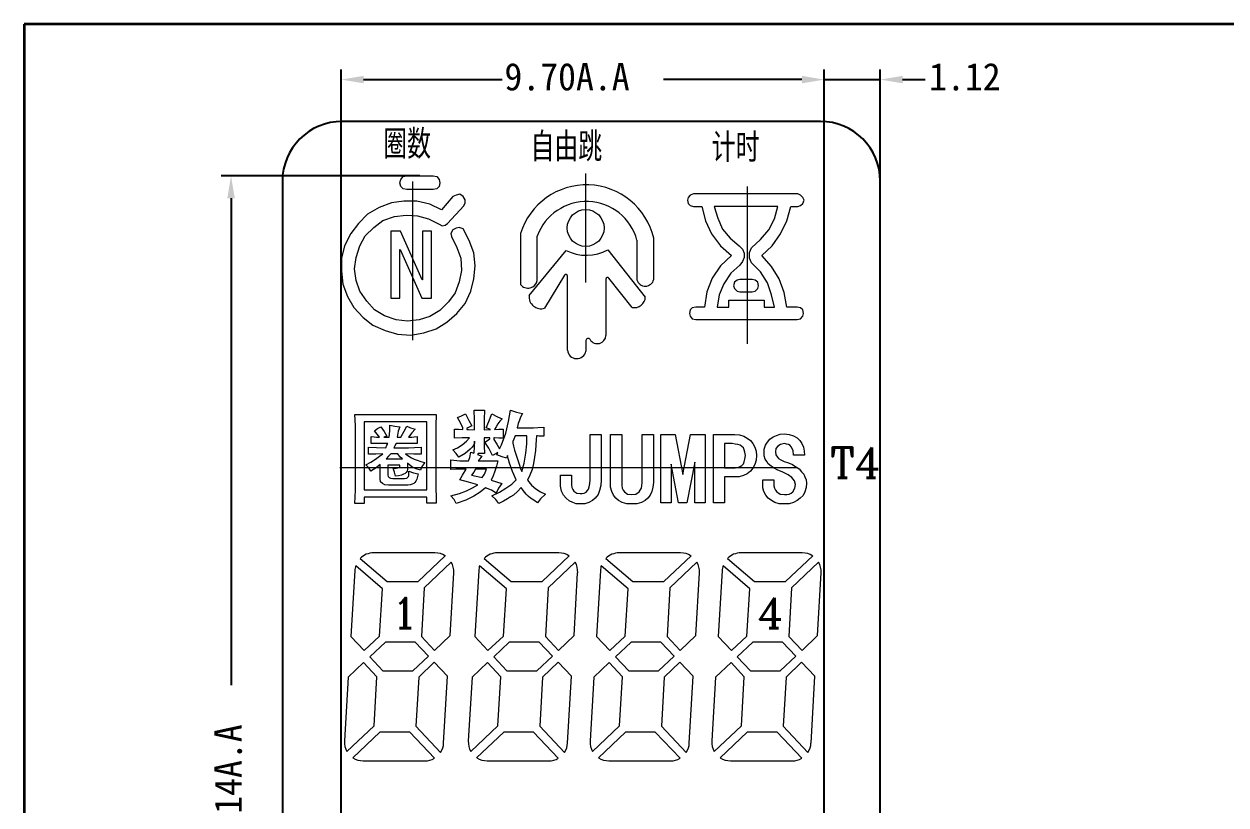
# Paper-space layout 'SW_Model_1' of a CAD drawing. Header units: millimetres. Extents: x 625 to 800, y 257 to 308.
# Drawn here: x 705.53 to 729.66, y 292.58 to 308.25 of the extents above; entities that cross this region are included whole.
import ezdxf

# ---------------------------------------------------------------- set-up
doc = ezdxf.new("R2010")
doc.units = ezdxf.units.MM
doc.layers.add('尺寸线层', color=3, linetype='Continuous')
doc.layers.add('粗实线层', color=7, linetype='Continuous', lineweight=25)
doc.styles.add('SLDTEXTSTYLE27', font='TXT', dxfattribs={"width": 0.75, "bigfont": 'bigfont'})
doc.styles.add('SLDTEXTSTYLE28', font='ROMANC')
doc.styles.add('SLDTEXTSTYLE6', font='TXT')
doc.styles.add('SLDTEXTSTYLE7', font='TXT', dxfattribs={"width": 0.96})
doc.dimstyles.new('SLDDIMSTYLE2', dxfattribs={"dimtxt": 0.55, "dimasz": 4.08, "dimexe": 0, "dimexo": 0.0625, "dimgap": 0.1375, "dimtad": 2, "dimrnd": 1e-09, "dimzin": 4, "dimdsep": 46, "dimtxsty": 'SLDTEXTSTYLE6', "dimblk1": 'NONE', "dimblk2": 'NONE', "dimsah": 1, "dimcen": 0.09, "dimadec": 0, "dimazin": 1, "dimtfac": 1, "dimtofl": 0, "dimtmove": 0, "dimatfit": 3, "dimldrblk": 'NONE', "dimfxl": 0, "dimfrac": 2, "dimtolj": 1, "dimtzin": 12, "dimarcsym": 0})
doc.dimstyles.new('SLDDIMSTYLE5', dxfattribs={"dimtxt": 0.55, "dimasz": 4.08, "dimexe": 0, "dimexo": 0.0625, "dimgap": 0.1375, "dimtad": 2, "dimrnd": 1e-09, "dimzin": 12, "dimdsep": 46, "dimtxsty": 'SLDTEXTSTYLE6', "dimblk1": 'NONE', "dimblk2": 'NONE', "dimsah": 1, "dimcen": 0.09, "dimadec": 0, "dimazin": 3, "dimtfac": 1, "dimtofl": 0, "dimtmove": 0, "dimatfit": 3, "dimldrblk": 'NONE', "dimfxl": 0, "dimfrac": 2, "dimtolj": 1, "dimtzin": 12, "dimarcsym": 0})

# ---------------------------------------------------------------- blocks, each defined once
blk = doc.blocks.new('_D_20')
at = {"layer": '尺寸线层'}
for p, q in [((713.479, 305.202), (709.488, 305.202)), ((709.688, 304.752), (709.688, 294.982)), ((709.688, 281.512), (709.688, 291.282)), ((719.108, 281.062), (709.488, 281.062))]:
    blk.add_line(p, q, dxfattribs=at)
for points in [[(709.613, 304.752), (709.763, 304.752), (709.688, 305.202)], [(709.613, 281.512), (709.763, 281.512), (709.688, 281.062)]]:
    blk.add_solid(points, dxfattribs=at)
at = {"layer": '尺寸线层', "insert": (709.354, 291.32), "char_height": 0.55, "attachment_point": 1, "rotation": 90, "style": 'SLDTEXTSTYLE7'}
blk.add_mtext('24.14A.A', dxfattribs=at)
blk = doc.blocks.new('_None')
blk = doc.blocks.new('_D_22')
at = {"layer": '尺寸线层'}
for p, q in [((711.9, 285.412), (711.9, 307.333)), ((712.35, 307.133), (715.127, 307.133)), ((721.146, 307.133), (718.369, 307.133)), ((721.596, 288.505), (721.596, 307.333))]:
    blk.add_line(p, q, dxfattribs=at)
for points in [[(712.35, 307.208), (712.35, 307.058), (711.9, 307.133)], [(721.146, 307.208), (721.146, 307.058), (721.596, 307.133)]]:
    blk.add_solid(points, dxfattribs=at)
at = {"layer": '尺寸线层', "insert": (715.175, 307.467), "char_height": 0.55, "attachment_point": 1, "style": 'SLDTEXTSTYLE7'}
blk.add_mtext('9.70A.A', dxfattribs=at)
blk = doc.blocks.new('_D_23')
at = {"layer": '尺寸线层'}
for p, q in [((721.146, 307.133), (720.696, 307.133)), ((721.596, 288.486), (721.596, 307.333)), ((721.596, 307.133), (722.718, 307.133)), ((722.718, 288.486), (722.718, 307.333)), ((723.168, 307.133), (723.618, 307.133))]:
    blk.add_line(p, q, dxfattribs=at)
for points in [[(721.146, 307.208), (721.146, 307.058), (721.596, 307.133)], [(723.168, 307.208), (723.168, 307.058), (722.718, 307.133)]]:
    blk.add_solid(points, dxfattribs=at)
at = {"layer": '尺寸线层', "insert": (723.698, 307.467), "char_height": 0.55, "attachment_point": 1, "style": 'SLDTEXTSTYLE7'}
blk.add_mtext('1.12', dxfattribs=at)

psp = doc.layouts.new('SW_Model_1')

# ---------------------------------------------------------------- linework, layer by layer
at = {"lineweight": 35}
for p, q in [((775.132, 308.248), (705.533, 308.248)), ((705.533, 308.248), (705.533, 259.694))]:
    psp.add_line(p, q, dxfattribs=at)
at = {"color": 7, "linetype": 'Continuous', "lineweight": 25}
for p, q in [((721.518, 306.293), (711.918, 306.293)), ((710.718, 305.093), (710.718, 281.093)), ((722.718, 281.093), (722.718, 305.093))]:
    psp.add_line(p, q, dxfattribs=at)
at = {"color": 7, "linetype": 'Continuous', "lineweight": 18}
for p, q in [((713.093, 305.125), (713.14, 305.186)), ((713.14, 305.186), (713.217, 305.202)), ((713.217, 305.202), (713.742, 305.202)), ((713.742, 305.202), (713.819, 305.186)), ((713.819, 305.186), (713.865, 305.125)), ((713.078, 305.063), (713.093, 305.125)), ((713.093, 304.986), (713.078, 305.063)), ((713.14, 304.939), (713.093, 304.986)), ((713.217, 304.924), (713.14, 304.939)), ((713.819, 304.939), (713.742, 304.924)), ((713.865, 304.986), (713.819, 304.939)), ((713.865, 305.125), (713.881, 305.063)), ((713.881, 305.063), (713.865, 304.986)), ((713.155, 304.692), (712.908, 304.661)), ((713.417, 304.692), (713.155, 304.692)), ((713.742, 304.924), (713.217, 304.924)), ((713.68, 304.63), (713.417, 304.692)), ((714.143, 304.785), (713.912, 304.522)), ((714.205, 304.816), (714.143, 304.785)), ((714.282, 304.831), (714.205, 304.816)), ((714.344, 304.785), (714.282, 304.831)), ((714.39, 304.723), (714.344, 304.785)), ((714.39, 304.661), (714.39, 304.723)), ((718.862, 304.769), (718.848, 304.714)), ((718.848, 304.714), (718.862, 304.645)), ((718.903, 304.811), (718.862, 304.769)), ((718.973, 304.839), (718.903, 304.811)), ((721.065, 304.839), (718.973, 304.839)), ((721.12, 304.811), (721.065, 304.839)), ((721.162, 304.769), (721.12, 304.811)), ((721.19, 304.714), (721.162, 304.769)), ((721.162, 304.645), (721.19, 304.714)), ((712.661, 304.569), (712.429, 304.43)), ((712.908, 304.661), (712.661, 304.569)), ((713.912, 304.522), (713.68, 304.63)), ((714.035, 304.244), (714.359, 304.6)), ((714.359, 304.6), (714.39, 304.661)), ((718.862, 304.645), (718.903, 304.603)), ((718.903, 304.603), (718.973, 304.589)), ((718.973, 304.589), (719.139, 304.589)), ((719.139, 304.589), (719.208, 304.298)), ((720.663, 304.589), (719.388, 304.589)), ((719.388, 304.589), (719.458, 304.354)), ((720.594, 304.34), (720.663, 304.589)), ((720.843, 304.298), (720.926, 304.589)), ((720.926, 304.589), (721.065, 304.589)), ((721.065, 304.589), (721.12, 304.603)), ((721.12, 304.603), (721.162, 304.645)), ((712.244, 304.244), (712.09, 304.044)), ((712.429, 304.43), (712.244, 304.244)), ((712.553, 304.167), (712.738, 304.306)), ((712.738, 304.306), (712.97, 304.383)), ((712.97, 304.383), (713.201, 304.414)), ((713.201, 304.414), (713.433, 304.399)), ((713.433, 304.399), (713.649, 304.337)), ((713.649, 304.337), (713.865, 304.229)), ((713.865, 304.229), (713.927, 304.198)), ((713.927, 304.198), (713.989, 304.214)), ((713.989, 304.214), (714.035, 304.244)), ((719.208, 304.298), (719.333, 304.035)), ((719.458, 304.354), (719.555, 304.132)), ((720.483, 304.118), (720.594, 304.34)), ((720.719, 304.035), (720.843, 304.298)), ((712.09, 304.044), (711.966, 303.797)), ((712.275, 303.797), (712.383, 303.997)), ((712.383, 303.997), (712.553, 304.167)), ((713.089, 304.09), (712.893, 304.09)), ((712.893, 304.09), (712.893, 302.743)), ((713.522, 303.113), (713.089, 304.09)), ((713.712, 304.09), (713.53, 304.09)), ((713.53, 304.09), (713.53, 303.113)), ((713.712, 302.743), (713.712, 304.09)), ((714.143, 304.121), (714.097, 304.044)), ((714.097, 304.044), (714.112, 303.982)), ((714.112, 303.982), (714.22, 303.766)), ((714.205, 304.152), (714.143, 304.121)), ((714.267, 304.167), (714.205, 304.152)), ((714.344, 304.136), (714.267, 304.167)), ((714.467, 303.905), (714.344, 304.136)), ((715.498, 304.043), (715.498, 303.02)), ((715.834, 303.103), (715.834, 303.989)), ((719.333, 304.035), (719.513, 303.799)), ((719.555, 304.132), (719.707, 303.952)), ((720.317, 303.924), (720.483, 304.118)), ((720.552, 303.799), (720.719, 304.035)), ((711.966, 303.797), (711.904, 303.55)), ((712.198, 303.565), (712.275, 303.797)), ((714.22, 303.766), (714.298, 303.55)), ((714.56, 303.658), (714.467, 303.905)), ((717.836, 303.909), (717.836, 303.117)), ((718.172, 303.125), (718.172, 303.95)), ((719.513, 303.799), (719.735, 303.605)), ((719.707, 303.952), (719.887, 303.799)), ((719.887, 303.799), (719.956, 303.73)), ((719.956, 303.73), (719.984, 303.647)), ((720.095, 303.661), (720.137, 303.758)), ((720.137, 303.758), (720.317, 303.924)), ((720.344, 303.605), (720.552, 303.799)), ((711.904, 303.55), (711.904, 303.287)), ((712.167, 303.334), (712.198, 303.565)), ((713.074, 303.72), (713.081, 303.72)), ((713.074, 302.743), (713.074, 303.72)), ((713.081, 303.72), (713.515, 302.743)), ((714.298, 303.55), (714.313, 303.303)), ((714.591, 303.395), (714.56, 303.658)), ((715.672, 302.798), (716.412, 303.704)), ((717.251, 303.718), (718.003, 302.769)), ((719.735, 303.605), (719.513, 303.397)), ((719.956, 303.481), (719.901, 303.411)), ((719.984, 303.564), (719.956, 303.481)), ((719.984, 303.647), (719.984, 303.564)), ((720.095, 303.55), (720.095, 303.661)), ((720.137, 303.453), (720.095, 303.55)), ((720.538, 303.383), (720.344, 303.605)), ((711.904, 303.287), (711.935, 303.025)), ((712.198, 303.102), (712.167, 303.334)), ((714.313, 303.303), (714.267, 303.071)), ((714.56, 303.133), (714.591, 303.395)), ((719.513, 303.397), (719.347, 303.148)), ((719.721, 303.245), (719.582, 303.037)), ((719.901, 303.411), (719.721, 303.245)), ((720.317, 303.273), (720.137, 303.453)), ((720.455, 303.051), (720.317, 303.273)), ((720.691, 303.134), (720.538, 303.383)), ((711.935, 303.025), (712.028, 302.778)), ((712.275, 302.886), (712.198, 303.102)), ((713.53, 303.113), (713.522, 303.113)), ((714.267, 303.071), (714.189, 302.855)), ((714.498, 302.886), (714.56, 303.133)), ((716.379, 303.207), (715.982, 302.548)), ((716.441, 301.702), (716.441, 303.19)), ((717.212, 303.129), (717.212, 301.998)), ((717.74, 302.561), (717.272, 303.15)), ((719.347, 303.148), (719.236, 302.871)), ((719.582, 303.037), (719.485, 302.815)), ((719.79, 303.065), (719.776, 302.995)), ((719.846, 303.106), (719.79, 303.065)), ((719.901, 303.12), (719.846, 303.106)), ((720.15, 303.12), (719.901, 303.12)), ((720.206, 303.106), (720.15, 303.12)), ((720.261, 303.065), (720.206, 303.106)), ((720.275, 302.995), (720.261, 303.065)), ((720.538, 302.815), (720.455, 303.051)), ((720.788, 302.857), (720.691, 303.134)), ((712.028, 302.778), (712.151, 302.562)), ((712.414, 302.685), (712.275, 302.886)), ((714.189, 302.855), (714.051, 302.67)), ((714.39, 302.639), (714.498, 302.886)), ((719.236, 302.871), (719.194, 302.566)), ((719.485, 302.815), (719.444, 302.566)), ((719.776, 302.995), (719.79, 302.94)), ((719.79, 302.94), (719.846, 302.885)), ((719.846, 302.885), (719.901, 302.871)), ((719.901, 302.871), (720.15, 302.871)), ((720.15, 302.871), (720.206, 302.885)), ((720.206, 302.885), (720.261, 302.94)), ((720.261, 302.94), (720.275, 302.995)), ((720.594, 302.566), (720.538, 302.815)), ((720.843, 302.566), (720.788, 302.857)), ((712.151, 302.562), (712.337, 302.361)), ((712.568, 302.515), (712.414, 302.685)), ((712.769, 302.392), (712.568, 302.515)), ((712.893, 302.743), (713.074, 302.743)), ((713.515, 302.743), (713.712, 302.743)), ((714.051, 302.67), (713.881, 302.5)), ((714.22, 302.438), (714.39, 302.639)), ((718.945, 302.552), (718.903, 302.51)), ((719.014, 302.566), (718.945, 302.552)), ((719.194, 302.566), (719.014, 302.566)), ((719.444, 302.566), (719.679, 302.566)), ((719.679, 302.566), (719.679, 302.704)), ((719.679, 302.704), (720.386, 302.704)), ((720.386, 302.704), (720.386, 302.566)), ((720.386, 302.566), (720.594, 302.566)), ((721.051, 302.566), (720.843, 302.566)), ((721.12, 302.552), (721.051, 302.566)), ((721.162, 302.51), (721.12, 302.552)), ((712.337, 302.361), (712.537, 302.206)), ((713.001, 302.314), (712.769, 302.392)), ((713.232, 302.284), (713.001, 302.314)), ((713.464, 302.314), (713.232, 302.284)), ((713.68, 302.376), (713.464, 302.314)), ((713.881, 302.5), (713.68, 302.376)), ((714.02, 302.268), (714.22, 302.438)), ((718.903, 302.51), (718.889, 302.441)), ((718.889, 302.441), (718.903, 302.386)), ((718.903, 302.386), (718.945, 302.33)), ((718.945, 302.33), (719.014, 302.316)), ((719.014, 302.316), (721.051, 302.316)), ((721.051, 302.316), (721.12, 302.33)), ((721.12, 302.33), (721.162, 302.386)), ((721.176, 302.441), (721.162, 302.51)), ((721.162, 302.386), (721.176, 302.441)), ((712.537, 302.206), (712.784, 302.098)), ((712.784, 302.098), (713.031, 302.021)), ((713.294, 302.006), (713.556, 302.052)), ((713.556, 302.052), (713.803, 302.129)), ((713.803, 302.129), (714.02, 302.268)), ((713.031, 302.021), (713.294, 302.006)), ((716.811, 301.896), (716.811, 301.685)), ((712.175, 300.409), (713.805, 300.409)), ((712.183, 300.184), (712.175, 300.409)), ((713.805, 300.409), (713.797, 300.192)), ((714.231, 300.35), (714.311, 300.382)), ((714.303, 300.229), (714.231, 300.35)), ((714.311, 300.382), (714.392, 300.422)), ((714.392, 300.422), (714.464, 300.294)), ((714.576, 300.312), (714.568, 300.497)), ((714.568, 300.497), (714.777, 300.497)), ((714.777, 300.497), (714.769, 300.312)), ((714.865, 300.269), (714.922, 300.422)), ((714.922, 300.422), (715.034, 300.366)), ((715.034, 300.366), (715.13, 300.326)), ((715.259, 300.272), (715.299, 300.497)), ((715.299, 300.497), (715.42, 300.457)), ((715.42, 300.457), (715.54, 300.433)), ((715.5, 300.36), (715.476, 300.296)), ((715.54, 300.433), (715.5, 300.36)), ((712.183, 299.967), (712.183, 300.184)), ((712.359, 300.264), (712.359, 298.899)), ((713.62, 300.264), (712.359, 300.264)), ((712.57, 300.084), (712.629, 300.128)), ((712.629, 300.128), (712.696, 300.165)), ((712.696, 300.165), (712.762, 300.069)), ((712.873, 300.084), (712.873, 300.195)), ((712.873, 300.195), (712.977, 300.18)), ((712.977, 300.18), (713.073, 300.165)), ((713.073, 300.165), (713.044, 300.077)), ((713.162, 300.077), (713.214, 300.18)), ((713.214, 300.18), (713.288, 300.143)), ((713.288, 300.143), (713.384, 300.114)), ((713.384, 300.114), (713.317, 300.047)), ((713.62, 298.899), (713.62, 300.264)), ((713.797, 300.192), (713.797, 299.967)), ((714.175, 299.935), (714.175, 300.12)), ((714.175, 300.12), (714.255, 300.12)), ((714.255, 300.12), (714.342, 300.111)), ((714.342, 300.141), (714.303, 300.229)), ((714.342, 300.111), (714.342, 300.141)), ((714.44, 300.141), (714.419, 300.131)), ((714.419, 300.131), (714.419, 300.111)), ((714.419, 300.111), (714.456, 300.111)), ((714.52, 300.181), (714.44, 300.141)), ((714.456, 300.111), (714.576, 300.103)), ((714.464, 300.294), (714.52, 300.181)), ((714.576, 300.103), (714.576, 300.312)), ((714.769, 300.312), (714.769, 300.103)), ((714.769, 300.103), (714.881, 300.111)), ((714.809, 300.141), (714.865, 300.269)), ((714.881, 300.117), (714.809, 300.141)), ((714.895, 300.111), (714.881, 300.117)), ((714.881, 300.111), (714.895, 300.111)), ((715.01, 300.165), (714.978, 300.111)), ((714.978, 300.111), (715.066, 300.12)), ((715.042, 300.221), (715.01, 300.165)), ((715.082, 300.277), (715.042, 300.221)), ((715.066, 300.12), (715.147, 300.12)), ((715.13, 300.326), (715.082, 300.277)), ((715.147, 300.12), (715.147, 299.935)), ((715.203, 300.039), (715.259, 300.272)), ((715.452, 300.232), (715.428, 300.144)), ((715.428, 300.144), (715.757, 300.144)), ((715.476, 300.296), (715.452, 300.232)), ((715.757, 300.144), (715.845, 300.152)), ((715.845, 300.152), (715.966, 300.16)), ((715.966, 300.16), (715.966, 299.975)), ((712.183, 299.148), (712.183, 299.967)), ((712.503, 299.832), (712.503, 299.973)), ((712.503, 299.973), (712.562, 299.966)), ((712.562, 299.966), (712.607, 299.958)), ((712.622, 300.017), (712.57, 300.084)), ((712.607, 299.958), (712.644, 299.958)), ((712.666, 299.958), (712.622, 300.017)), ((712.644, 299.958), (712.666, 299.958)), ((712.814, 299.98), (712.755, 299.958)), ((712.755, 299.958), (712.859, 299.958)), ((712.762, 300.069), (712.814, 299.98)), ((712.859, 299.958), (712.873, 300.084)), ((713.044, 300.077), (713.021, 299.958)), ((713.021, 299.958), (713.095, 299.958)), ((713.095, 299.958), (713.162, 300.077)), ((713.317, 300.047), (713.251, 299.958)), ((713.251, 299.958), (713.28, 299.958)), ((713.28, 299.958), (713.317, 299.958)), ((713.317, 299.958), (713.362, 299.966)), ((713.362, 299.966), (713.421, 299.973)), ((713.421, 299.973), (713.421, 299.832)), ((713.797, 299.967), (713.797, 299.14)), ((714.327, 299.943), (714.175, 299.935)), ((714.472, 299.943), (714.327, 299.943)), ((714.327, 299.806), (714.416, 299.879)), ((714.416, 299.879), (714.472, 299.943)), ((714.576, 299.758), (714.576, 299.879)), ((714.576, 299.879), (714.576, 299.838)), ((714.881, 299.943), (714.769, 299.943)), ((714.769, 299.943), (714.769, 299.782)), ((714.785, 299.854), (714.857, 299.903)), ((714.857, 299.903), (714.883, 299.923)), ((714.883, 299.943), (714.881, 299.943)), ((714.883, 299.923), (714.883, 299.943)), ((714.978, 299.943), (714.96, 299.943)), ((714.96, 299.943), (714.96, 299.913)), ((714.96, 299.913), (715.026, 299.814)), ((715.066, 299.935), (714.978, 299.943)), ((715.147, 299.935), (715.066, 299.935)), ((715.114, 299.806), (715.203, 300.039)), ((715.363, 299.919), (715.347, 299.871)), ((715.347, 299.871), (715.347, 299.838)), ((715.388, 299.983), (715.363, 299.919)), ((715.628, 299.983), (715.388, 299.983)), ((715.628, 299.822), (715.628, 299.983)), ((715.813, 299.903), (715.805, 299.806)), ((715.821, 299.983), (715.813, 299.903)), ((715.837, 299.983), (715.821, 299.983)), ((715.869, 299.975), (715.837, 299.983)), ((715.91, 299.975), (715.869, 299.975)), ((715.966, 299.975), (715.91, 299.975)), ((716.895, 299.098), (716.895, 300.009)), ((716.895, 300.009), (717.117, 300.009)), ((717.117, 300.009), (717.117, 299.098)), ((717.307, 299.05), (717.307, 300.009)), ((717.307, 300.009), (717.529, 300.009)), ((717.529, 300.009), (717.529, 299.042)), ((717.942, 299.042), (717.942, 300.009)), ((717.942, 300.009), (718.164, 300.009)), ((718.164, 300.009), (718.164, 299.05)), ((718.314, 298.638), (718.314, 300.009)), ((718.314, 300.009), (718.6, 300.009)), ((718.6, 300.009), (718.754, 299.207)), ((718.754, 299.207), (718.909, 300.009)), ((718.909, 300.009), (719.202, 300.009)), ((719.202, 300.009), (719.202, 298.638)), ((719.369, 298.638), (719.369, 300.009)), ((719.369, 300.009), (719.797, 300.009)), ((719.797, 300.009), (719.892, 300.001)), ((719.892, 300.001), (719.979, 299.978)), ((719.979, 299.978), (720.05, 299.938)), ((720.05, 299.938), (720.114, 299.89)), ((720.114, 299.89), (720.161, 299.827)), ((720.455, 299.859), (720.502, 299.914)), ((720.502, 299.914), (720.566, 299.962)), ((720.566, 299.962), (720.637, 299.993)), ((720.637, 299.993), (720.708, 300.017)), ((720.708, 300.017), (720.796, 300.025)), ((720.796, 300.025), (720.891, 300.009)), ((720.891, 300.009), (720.978, 299.986)), ((720.978, 299.986), (721.049, 299.946)), ((721.049, 299.946), (721.105, 299.89)), ((721.105, 299.89), (721.144, 299.827)), ((712.444, 299.618), (712.444, 299.758)), ((712.444, 299.758), (712.607, 299.751)), ((712.651, 299.832), (712.503, 299.832)), ((712.733, 299.625), (712.592, 299.618)), ((712.607, 299.751), (712.792, 299.744)), ((712.836, 299.832), (712.651, 299.832)), ((712.666, 299.573), (712.733, 299.625)), ((712.792, 299.744), (712.814, 299.795)), ((712.814, 299.795), (712.836, 299.832)), ((712.896, 299.625), (712.851, 299.573)), ((713.036, 299.625), (712.896, 299.625)), ((712.977, 299.781), (712.955, 299.744)), ((712.955, 299.744), (713.251, 299.744)), ((712.999, 299.832), (712.977, 299.781)), ((713.229, 299.832), (712.999, 299.832)), ((713.081, 299.558), (713.036, 299.625)), ((713.355, 299.618), (713.192, 299.625)), ((713.192, 299.625), (713.236, 299.588)), ((713.31, 299.832), (713.229, 299.832)), ((713.251, 299.744), (713.369, 299.751)), ((713.421, 299.832), (713.31, 299.832)), ((713.369, 299.751), (713.503, 299.758)), ((713.503, 299.758), (713.503, 299.618)), ((714.143, 299.702), (714.231, 299.742)), ((714.207, 299.63), (714.143, 299.702)), ((714.263, 299.557), (714.207, 299.63)), ((714.231, 299.742), (714.327, 299.806)), ((714.384, 299.63), (714.263, 299.557)), ((714.488, 299.718), (714.384, 299.63)), ((714.48, 299.549), (714.504, 299.654)), ((714.528, 299.758), (714.488, 299.718)), ((714.504, 299.654), (714.561, 299.633)), ((714.56, 299.806), (714.528, 299.758)), ((714.576, 299.838), (714.56, 299.806)), ((714.561, 299.633), (714.57, 299.651)), ((714.57, 299.651), (714.576, 299.758)), ((714.645, 299.63), (714.634, 299.607)), ((714.777, 299.63), (714.645, 299.63)), ((714.769, 299.782), (714.777, 299.63)), ((714.865, 299.734), (714.785, 299.854)), ((714.938, 299.589), (714.865, 299.734)), ((715.026, 299.638), (714.938, 299.589)), ((715.026, 299.814), (715.079, 299.725)), ((715.026, 299.605), (715.044, 299.647)), ((715.044, 299.647), (715.026, 299.638)), ((715.079, 299.725), (715.114, 299.806)), ((715.347, 299.838), (715.355, 299.774)), ((715.355, 299.774), (715.379, 299.694)), ((715.379, 299.694), (715.412, 299.597)), ((715.572, 299.437), (715.604, 299.638)), ((715.604, 299.638), (715.628, 299.822)), ((715.797, 299.686), (715.781, 299.557)), ((715.805, 299.806), (715.797, 299.686)), ((719.749, 299.827), (719.591, 299.827)), ((719.591, 299.827), (719.591, 299.343)), ((719.805, 299.819), (719.749, 299.827)), ((719.86, 299.811), (719.805, 299.819)), ((719.908, 299.795), (719.86, 299.811)), ((719.939, 299.771), (719.908, 299.795)), ((719.971, 299.74), (719.939, 299.771)), ((719.987, 299.7), (719.971, 299.74)), ((720.003, 299.653), (719.987, 299.7)), ((720.011, 299.589), (720.003, 299.653)), ((720.161, 299.827), (720.201, 299.756)), ((720.201, 299.756), (720.225, 299.676)), ((720.225, 299.676), (720.233, 299.589)), ((720.391, 299.716), (720.415, 299.795)), ((720.391, 299.637), (720.391, 299.716)), ((720.391, 299.581), (720.391, 299.637)), ((720.415, 299.795), (720.455, 299.859)), ((720.621, 299.732), (720.613, 299.661)), ((720.613, 299.661), (720.621, 299.605)), ((720.661, 299.779), (720.621, 299.732)), ((720.716, 299.811), (720.661, 299.779)), ((720.796, 299.827), (720.716, 299.811)), ((720.835, 299.819), (720.796, 299.827)), ((720.875, 299.811), (720.835, 299.819)), ((720.907, 299.787), (720.875, 299.811)), ((720.93, 299.764), (720.907, 299.787)), ((720.97, 299.692), (720.93, 299.764)), ((720.978, 299.597), (720.97, 299.692)), ((721.144, 299.827), (721.176, 299.756)), ((721.176, 299.756), (721.192, 299.676)), ((721.192, 299.676), (721.2, 299.597)), ((712.392, 299.403), (712.496, 299.455)), ((712.451, 299.344), (712.392, 299.403)), ((712.592, 299.618), (712.444, 299.618)), ((712.496, 299.455), (712.585, 299.514)), ((712.585, 299.514), (712.666, 299.573)), ((712.681, 299.41), (712.599, 299.344)), ((712.681, 299.122), (712.681, 299.41)), ((712.851, 299.573), (712.799, 299.521)), ((712.799, 299.521), (713.132, 299.521)), ((713.073, 299.396), (712.836, 299.396)), ((712.836, 299.396), (712.836, 299.196)), ((713.073, 299.366), (713.073, 299.396)), ((713.132, 299.521), (713.081, 299.558)), ((713.28, 299.388), (713.229, 299.433)), ((713.229, 299.433), (713.229, 299.359)), ((713.236, 299.588), (713.31, 299.544)), ((713.34, 299.351), (713.28, 299.388)), ((713.31, 299.544), (713.362, 299.514)), ((713.503, 299.618), (713.355, 299.618)), ((713.362, 299.514), (713.421, 299.492)), ((713.421, 299.492), (713.495, 299.47)), ((713.495, 299.47), (713.577, 299.447)), ((713.577, 299.447), (713.517, 299.366)), ((714.102, 299.308), (714.102, 299.501)), ((714.102, 299.501), (714.279, 299.485)), ((714.279, 299.485), (714.456, 299.485)), ((714.456, 299.485), (714.48, 299.549)), ((714.634, 299.607), (714.721, 299.573)), ((714.681, 299.525), (714.649, 299.485)), ((714.649, 299.485), (714.93, 299.485)), ((714.721, 299.573), (714.681, 299.525)), ((714.93, 299.485), (715.042, 299.485)), ((715.042, 299.485), (715.018, 299.373)), ((715.13, 299.565), (715.026, 299.605)), ((715.219, 299.533), (715.13, 299.565)), ((715.238, 299.592), (715.219, 299.533)), ((715.259, 299.509), (715.238, 299.592)), ((715.275, 299.437), (715.259, 299.509)), ((715.339, 299.268), (715.275, 299.437)), ((715.412, 299.597), (715.444, 299.493)), ((715.444, 299.493), (715.476, 299.397)), ((715.476, 299.397), (715.5, 299.324)), ((715.524, 299.268), (715.572, 299.437)), ((715.757, 299.429), (715.733, 299.308)), ((715.781, 299.557), (715.757, 299.429)), ((718.671, 298.638), (718.52, 299.417)), ((718.52, 299.417), (718.52, 298.638)), ((718.996, 299.458), (718.837, 298.638)), ((718.996, 298.638), (718.996, 299.458)), ((719.908, 299.367), (719.939, 299.391)), ((719.939, 299.391), (719.971, 299.423)), ((719.971, 299.423), (719.987, 299.462)), ((719.987, 299.462), (720.003, 299.518)), ((720.003, 299.518), (720.011, 299.589)), ((720.201, 299.407), (720.161, 299.335)), ((720.225, 299.494), (720.201, 299.407)), ((720.233, 299.589), (720.225, 299.494)), ((720.407, 299.518), (720.391, 299.581)), ((720.439, 299.47), (720.407, 299.518)), ((720.471, 299.423), (720.439, 299.47)), ((720.526, 299.375), (720.471, 299.423)), ((720.621, 299.605), (720.653, 299.557)), ((720.653, 299.557), (720.677, 299.526)), ((720.677, 299.526), (720.724, 299.502)), ((720.724, 299.502), (720.788, 299.47)), ((720.788, 299.47), (720.875, 299.439)), ((720.875, 299.439), (720.954, 299.407)), ((720.954, 299.407), (721.025, 299.359)), ((721.2, 299.597), (720.978, 299.597)), ((712.183, 298.891), (712.183, 299.148)), ((712.496, 299.277), (712.451, 299.344)), ((712.599, 299.344), (712.496, 299.277)), ((712.836, 299.196), (712.844, 299.166)), ((712.844, 299.166), (712.859, 299.144)), ((712.859, 299.144), (712.888, 299.137)), ((712.97, 299.255), (712.94, 299.336)), ((712.94, 299.336), (712.999, 299.336)), ((712.992, 299.174), (712.97, 299.255)), ((713.051, 299.181), (712.992, 299.174)), ((712.999, 299.336), (713.036, 299.344)), ((713.036, 299.344), (713.066, 299.351)), ((713.11, 299.196), (713.051, 299.181)), ((713.066, 299.351), (713.073, 299.366)), ((713.147, 299.211), (713.11, 299.196)), ((713.184, 299.225), (713.147, 299.211)), ((713.206, 299.248), (713.184, 299.225)), ((713.221, 299.277), (713.206, 299.248)), ((713.214, 299.137), (713.236, 299.151)), ((713.229, 299.314), (713.221, 299.277)), ((713.229, 299.359), (713.229, 299.314)), ((713.236, 299.151), (713.251, 299.166)), ((713.251, 299.166), (713.258, 299.188)), ((713.258, 299.225), (713.258, 299.277)), ((713.258, 299.277), (713.347, 299.24)), ((713.258, 299.188), (713.258, 299.225)), ((713.406, 299.322), (713.34, 299.351)), ((713.347, 299.24), (713.443, 299.218)), ((713.488, 299.292), (713.406, 299.322)), ((713.429, 299.166), (713.414, 299.114)), ((713.443, 299.218), (713.429, 299.166)), ((713.517, 299.366), (713.488, 299.292)), ((713.797, 299.14), (713.797, 299.027)), ((714.199, 299.316), (714.102, 299.308)), ((714.279, 299.316), (714.199, 299.316)), ((714.343, 299.316), (714.279, 299.316)), ((714.279, 299.099), (714.335, 299.196)), ((714.335, 299.196), (714.408, 299.316)), ((714.408, 299.316), (714.343, 299.316)), ((714.56, 299.252), (714.512, 299.196)), ((714.512, 299.196), (714.608, 299.172)), ((714.592, 299.316), (714.56, 299.252)), ((714.817, 299.316), (714.592, 299.316)), ((714.608, 299.172), (714.729, 299.148)), ((714.729, 299.148), (714.777, 299.212)), ((714.777, 299.212), (714.817, 299.316)), ((714.946, 299.18), (714.906, 299.091)), ((714.986, 299.276), (714.946, 299.18)), ((715.018, 299.373), (714.986, 299.276)), ((715.412, 299.099), (715.339, 299.268)), ((715.5, 299.324), (715.524, 299.268)), ((715.685, 299.196), (715.636, 299.091)), ((715.733, 299.308), (715.685, 299.196)), ((716.301, 299.09), (716.301, 299.193)), ((716.301, 299.193), (716.523, 299.193)), ((716.523, 299.193), (716.523, 299.066)), ((719.591, 299.343), (719.749, 299.343)), ((719.789, 299.161), (719.591, 299.161)), ((719.591, 299.161), (719.591, 298.638)), ((719.749, 299.343), (719.805, 299.343)), ((719.884, 299.161), (719.789, 299.161)), ((719.805, 299.343), (719.86, 299.351)), ((719.86, 299.351), (719.908, 299.367)), ((719.971, 299.185), (719.884, 299.161)), ((720.05, 299.224), (719.971, 299.185)), ((720.114, 299.272), (720.05, 299.224)), ((720.161, 299.335), (720.114, 299.272)), ((720.589, 299.335), (720.526, 299.375)), ((720.661, 299.296), (720.589, 299.335)), ((720.748, 299.264), (720.661, 299.296)), ((720.867, 299.201), (720.748, 299.264)), ((720.946, 299.145), (720.867, 299.201)), ((720.994, 299.082), (720.946, 299.145)), ((721.025, 299.359), (721.089, 299.32)), ((721.089, 299.32), (721.136, 299.264)), ((721.136, 299.264), (721.184, 299.217)), ((721.184, 299.217), (721.208, 299.161)), ((721.208, 299.161), (721.232, 299.098)), ((712.359, 298.899), (713.62, 298.899)), ((712.688, 299.063), (712.681, 299.122)), ((712.725, 299.025), (712.688, 299.063)), ((712.777, 299.003), (712.725, 299.025)), ((712.851, 298.996), (712.777, 299.003)), ((713.236, 298.996), (712.851, 298.996)), ((712.888, 299.137), (712.933, 299.129)), ((712.933, 299.129), (713.169, 299.129)), ((713.169, 299.129), (713.214, 299.137)), ((713.28, 299.003), (713.236, 298.996)), ((713.325, 299.011), (713.28, 299.003)), ((713.355, 299.025), (713.325, 299.011)), ((713.377, 299.048), (713.355, 299.025)), ((713.399, 299.077), (713.377, 299.048)), ((713.414, 299.114), (713.399, 299.077)), ((713.797, 299.027), (713.797, 298.907)), ((713.797, 298.907), (713.805, 298.778)), ((714.456, 299.051), (714.279, 299.099)), ((714.416, 298.883), (714.536, 298.939)), ((714.641, 299.003), (714.456, 299.051)), ((714.536, 298.939), (714.641, 299.003)), ((714.793, 298.939), (714.689, 298.85)), ((714.914, 298.891), (714.793, 298.939)), ((714.906, 299.091), (715.018, 299.059)), ((715.058, 298.931), (715.01, 298.834)), ((715.018, 299.059), (715.122, 299.027)), ((715.122, 299.027), (715.058, 298.931)), ((715.074, 298.85), (715.203, 298.931)), ((715.203, 298.931), (715.323, 299.011)), ((715.323, 299.011), (715.412, 299.099)), ((715.508, 298.947), (715.436, 298.867)), ((715.556, 298.883), (715.508, 298.947)), ((715.636, 299.091), (715.717, 298.995)), ((715.717, 298.995), (715.805, 298.923)), ((715.805, 298.923), (715.902, 298.859)), ((716.301, 298.971), (716.301, 299.09)), ((716.324, 298.876), (716.301, 298.971)), ((716.523, 299.066), (716.523, 299.003)), ((716.523, 299.003), (716.531, 298.947)), ((716.531, 298.947), (716.546, 298.907)), ((716.546, 298.907), (716.57, 298.876)), ((716.84, 298.884), (716.863, 298.915)), ((716.863, 298.915), (716.879, 298.963)), ((716.879, 298.963), (716.887, 299.026)), ((716.887, 299.026), (716.895, 299.098)), ((717.109, 298.987), (717.085, 298.884)), ((717.117, 299.098), (717.109, 298.987)), ((717.307, 298.955), (717.307, 299.05)), ((717.331, 298.868), (717.307, 298.955)), ((717.529, 299.042), (717.529, 298.987)), ((717.529, 298.987), (717.537, 298.931)), ((717.537, 298.931), (717.561, 298.892)), ((717.902, 298.892), (717.926, 298.931)), ((717.926, 298.931), (717.934, 298.987)), ((717.934, 298.987), (717.942, 299.042)), ((718.156, 298.955), (718.132, 298.868)), ((718.164, 299.05), (718.156, 298.955)), ((720.36, 299.026), (720.36, 299.098)), ((720.36, 299.098), (720.582, 299.098)), ((720.36, 298.939), (720.36, 299.026)), ((720.383, 298.868), (720.36, 298.939)), ((720.582, 299.098), (720.582, 299.034)), ((720.582, 299.034), (720.582, 298.979)), ((720.582, 298.979), (720.597, 298.931)), ((720.597, 298.931), (720.613, 298.892)), ((720.962, 298.86), (721.002, 298.931)), ((721.018, 299.01), (720.994, 299.082)), ((721.002, 298.931), (721.018, 299.01)), ((721.232, 298.947), (721.208, 298.86)), ((721.232, 299.098), (721.239, 299.034)), ((721.239, 299.034), (721.232, 298.947)), ((712.175, 298.626), (712.183, 298.891)), ((713.62, 298.754), (712.359, 298.754)), ((712.359, 298.754), (712.359, 298.626)), ((713.62, 298.634), (713.62, 298.754)), ((713.805, 298.778), (713.805, 298.634)), ((714.102, 298.778), (714.271, 298.826)), ((714.167, 298.706), (714.102, 298.778)), ((714.207, 298.626), (714.167, 298.706)), ((714.4, 298.69), (714.207, 298.626)), ((714.271, 298.826), (714.416, 298.883)), ((714.56, 298.77), (714.4, 298.69)), ((714.689, 298.85), (714.56, 298.77)), ((715.01, 298.834), (714.914, 298.891)), ((714.922, 298.778), (715.074, 298.85)), ((715.002, 298.706), (714.922, 298.778)), ((715.066, 298.626), (715.002, 298.706)), ((715.155, 298.674), (715.066, 298.626)), ((715.235, 298.722), (715.155, 298.674)), ((715.299, 298.762), (715.235, 298.722)), ((715.355, 298.794), (715.299, 298.762)), ((715.436, 298.867), (715.355, 298.794)), ((715.612, 298.81), (715.556, 298.883)), ((715.653, 298.77), (715.612, 298.81)), ((715.701, 298.73), (715.653, 298.77)), ((715.765, 298.69), (715.701, 298.73)), ((715.837, 298.642), (715.765, 298.69)), ((715.902, 298.722), (715.837, 298.642)), ((715.902, 298.859), (715.998, 298.81)), ((715.998, 298.81), (715.902, 298.722)), ((716.364, 298.796), (716.324, 298.876)), ((716.412, 298.733), (716.364, 298.796)), ((716.475, 298.677), (716.412, 298.733)), ((716.546, 298.646), (716.475, 298.677)), ((716.57, 298.876), (716.626, 298.836)), ((716.626, 298.836), (716.697, 298.828)), ((716.697, 298.828), (716.737, 298.828)), ((716.737, 298.828), (716.776, 298.836)), ((716.776, 298.836), (716.816, 298.852)), ((716.816, 298.852), (716.84, 298.884)), ((716.943, 298.685), (716.871, 298.646)), ((716.998, 298.733), (716.943, 298.685)), ((717.054, 298.804), (716.998, 298.733)), ((717.085, 298.884), (717.054, 298.804)), ((717.363, 298.796), (717.331, 298.868)), ((717.41, 298.733), (717.363, 298.796)), ((717.466, 298.685), (717.41, 298.733)), ((717.537, 298.646), (717.466, 298.685)), ((717.561, 298.892), (717.585, 298.86)), ((717.585, 298.86), (717.648, 298.812)), ((717.648, 298.812), (717.735, 298.804)), ((717.735, 298.804), (717.815, 298.812)), ((717.815, 298.812), (717.878, 298.86)), ((717.878, 298.86), (717.902, 298.892)), ((717.997, 298.685), (717.926, 298.646)), ((718.053, 298.733), (717.997, 298.685)), ((718.1, 298.796), (718.053, 298.733)), ((718.132, 298.868), (718.1, 298.796)), ((720.423, 298.796), (720.383, 298.868)), ((720.471, 298.733), (720.423, 298.796)), ((720.534, 298.685), (720.471, 298.733)), ((720.605, 298.646), (720.534, 298.685)), ((720.613, 298.892), (720.645, 298.86)), ((720.645, 298.86), (720.708, 298.812)), ((720.708, 298.812), (720.796, 298.804)), ((720.796, 298.804), (720.843, 298.804)), ((720.843, 298.804), (720.891, 298.812)), ((720.891, 298.812), (720.93, 298.836)), ((720.93, 298.836), (720.962, 298.86)), ((721.049, 298.685), (720.978, 298.646)), ((721.113, 298.733), (721.049, 298.685)), ((721.168, 298.788), (721.113, 298.733)), ((721.208, 298.86), (721.168, 298.788)), ((712.359, 298.626), (712.175, 298.626)), ((713.805, 298.634), (713.62, 298.634)), ((716.618, 298.622), (716.546, 298.646)), ((716.705, 298.622), (716.618, 298.622)), ((716.792, 298.622), (716.705, 298.622)), ((716.871, 298.646), (716.792, 298.622)), ((717.632, 298.622), (717.537, 298.646)), ((717.735, 298.622), (717.632, 298.622)), ((717.831, 298.622), (717.735, 298.622)), ((717.926, 298.646), (717.831, 298.622)), ((718.52, 298.638), (718.314, 298.638)), ((718.837, 298.638), (718.671, 298.638)), ((719.202, 298.638), (718.996, 298.638)), ((719.591, 298.638), (719.369, 298.638)), ((720.692, 298.622), (720.605, 298.646)), ((720.796, 298.622), (720.692, 298.622)), ((720.891, 298.622), (720.796, 298.622)), ((720.978, 298.646), (720.891, 298.622)), ((712.279, 297.522), (712.82, 297.059)), ((713.78, 297.635), (712.549, 297.635)), ((713.447, 297.059), (713.989, 297.572)), ((714.106, 297.448), (713.563, 296.935)), ((714.767, 297.522), (715.308, 297.059)), ((716.268, 297.635), (715.037, 297.635)), ((715.934, 297.059), (716.477, 297.572)), ((716.594, 297.448), (716.051, 296.935)), ((717.21, 297.522), (717.75, 297.059)), ((718.711, 297.635), (717.479, 297.635)), ((718.377, 297.059), (718.92, 297.572)), ((719.037, 297.448), (718.494, 296.935)), ((719.652, 297.522), (720.193, 297.059)), ((721.154, 297.635), (719.922, 297.635)), ((720.82, 297.059), (721.363, 297.572)), ((721.48, 297.448), (720.937, 296.935)), ((712.172, 297.28), (712.091, 295.959)), ((712.727, 296.914), (712.19, 297.375)), ((714.087, 295.974), (714.158, 297.236)), ((714.659, 297.28), (714.579, 295.959)), ((715.215, 296.914), (714.677, 297.375)), ((716.575, 295.974), (716.645, 297.236)), ((717.102, 297.28), (717.021, 295.959)), ((717.657, 296.914), (717.12, 297.375)), ((719.018, 295.974), (719.088, 297.236)), ((719.545, 297.28), (719.464, 295.959)), ((720.1, 296.914), (719.563, 297.375)), ((721.46, 295.974), (721.531, 297.236)), ((712.82, 297.059), (713.447, 297.059)), ((715.308, 297.059), (715.934, 297.059)), ((717.75, 297.059), (718.377, 297.059)), ((720.193, 297.059), (720.82, 297.059)), ((712.669, 295.966), (712.727, 296.914)), ((713.563, 296.935), (713.509, 295.959)), ((715.157, 295.966), (715.215, 296.914)), ((716.051, 296.935), (715.997, 295.959)), ((717.599, 295.966), (717.657, 296.914)), ((718.494, 296.935), (718.439, 295.959)), ((720.042, 295.966), (720.1, 296.914)), ((720.937, 296.935), (720.882, 295.959)), ((712.091, 295.959), (712.358, 295.673)), ((712.358, 295.673), (712.669, 295.966)), ((712.785, 295.842), (712.474, 295.549)), ((713.385, 295.842), (712.785, 295.842)), ((713.65, 295.561), (713.385, 295.842)), ((713.509, 295.959), (713.774, 295.678)), ((713.774, 295.678), (714.087, 295.974)), ((714.579, 295.959), (714.845, 295.673)), ((714.845, 295.673), (715.157, 295.966)), ((715.273, 295.842), (714.962, 295.549)), ((715.873, 295.842), (715.273, 295.842)), ((716.138, 295.561), (715.873, 295.842)), ((715.997, 295.959), (716.262, 295.678)), ((716.262, 295.678), (716.575, 295.974)), ((717.021, 295.959), (717.288, 295.673)), ((717.288, 295.673), (717.599, 295.966)), ((717.716, 295.842), (717.404, 295.549)), ((718.316, 295.842), (717.716, 295.842)), ((718.581, 295.561), (718.316, 295.842)), ((718.439, 295.959), (718.705, 295.678)), ((718.705, 295.678), (719.018, 295.974)), ((719.464, 295.959), (719.731, 295.673)), ((719.731, 295.673), (720.042, 295.966)), ((720.159, 295.842), (719.847, 295.549)), ((720.759, 295.842), (720.159, 295.842)), ((721.024, 295.561), (720.759, 295.842)), ((720.882, 295.959), (721.148, 295.678)), ((721.148, 295.678), (721.46, 295.974)), ((712.474, 295.549), (712.738, 295.265)), ((713.337, 295.265), (713.65, 295.561)), ((714.962, 295.549), (715.226, 295.265)), ((715.825, 295.265), (716.138, 295.561)), ((717.404, 295.549), (717.669, 295.265)), ((718.268, 295.265), (718.581, 295.561)), ((719.847, 295.549), (720.111, 295.265)), ((720.71, 295.265), (721.024, 295.561)), ((712.35, 295.432), (712.037, 295.138)), ((712.615, 295.148), (712.35, 295.432)), ((713.767, 295.438), (713.454, 295.142)), ((714.032, 295.158), (713.767, 295.438)), ((714.838, 295.432), (714.525, 295.138)), ((715.103, 295.148), (714.838, 295.432)), ((716.255, 295.438), (715.942, 295.142)), ((716.52, 295.158), (716.255, 295.438)), ((717.28, 295.432), (716.968, 295.138)), ((717.546, 295.148), (717.28, 295.432)), ((718.698, 295.438), (718.384, 295.142)), ((718.963, 295.158), (718.698, 295.438)), ((719.723, 295.432), (719.41, 295.138)), ((719.988, 295.148), (719.723, 295.432)), ((721.141, 295.438), (720.827, 295.142)), ((721.406, 295.158), (721.141, 295.438)), ((712.037, 295.138), (711.963, 293.861)), ((712.558, 294.161), (712.615, 295.148)), ((712.738, 295.265), (713.337, 295.265)), ((713.454, 295.142), (713.397, 294.154)), ((713.955, 293.817), (714.032, 295.158)), ((714.525, 295.138), (714.45, 293.861)), ((715.045, 294.161), (715.103, 295.148)), ((715.226, 295.265), (715.825, 295.265)), ((715.942, 295.142), (715.885, 294.154)), ((716.443, 293.817), (716.52, 295.158)), ((716.968, 295.138), (716.893, 293.861)), ((717.488, 294.161), (717.546, 295.148)), ((717.669, 295.265), (718.268, 295.265)), ((718.384, 295.142), (718.328, 294.154)), ((718.886, 293.817), (718.963, 295.158)), ((719.41, 295.138), (719.336, 293.861)), ((719.931, 294.161), (719.988, 295.148)), ((720.111, 295.265), (720.71, 295.265)), ((720.827, 295.142), (720.771, 294.154)), ((721.329, 293.817), (721.406, 295.158)), ((712.014, 293.648), (712.558, 294.161)), ((713.397, 294.154), (713.893, 293.629)), ((714.502, 293.648), (715.045, 294.161)), ((715.885, 294.154), (716.38, 293.629)), ((716.944, 293.648), (717.488, 294.161)), ((718.328, 294.154), (718.823, 293.629)), ((719.387, 293.648), (719.931, 294.161)), ((720.771, 294.154), (721.266, 293.629)), ((712.674, 294.037), (712.131, 293.524)), ((713.274, 294.037), (712.674, 294.037)), ((713.769, 293.512), (713.274, 294.037)), ((715.162, 294.037), (714.618, 293.524)), ((715.761, 294.037), (715.162, 294.037)), ((716.257, 293.512), (715.761, 294.037)), ((717.605, 294.037), (717.061, 293.524)), ((718.204, 294.037), (717.605, 294.037)), ((718.7, 293.512), (718.204, 294.037)), ((720.048, 294.037), (719.504, 293.524)), ((720.647, 294.037), (720.048, 294.037)), ((721.142, 293.512), (720.647, 294.037)), ((712.34, 293.461), (713.578, 293.461)), ((714.828, 293.461), (716.066, 293.461)), ((717.271, 293.461), (718.509, 293.461)), ((719.713, 293.461), (720.951, 293.461))]:
    psp.add_line(p, q, dxfattribs=at)
at = {"color": 40, "linetype": 'Continuous', "lineweight": 18}
for p, q in [((716.806, 303.064), (716.806, 305.246)), ((713.338, 301.902), (713.338, 305.087)), ((720.054, 301.833), (720.054, 304.988)), ((721.057, 299.339), (711.872, 299.339))]:
    psp.add_line(p, q, dxfattribs=at)
at = {"color": 7, "linetype": 'Continuous', "lineweight": 18}
psp.add_circle((716.806, 304.155), 0.37, dxfattribs=at)
at = {"color": 7, "linetype": 'Continuous', "lineweight": 25}
for centre, start, end in [((711.918, 305.093), 90, 180), ((721.518, 305.093), 0, 90)]:
    psp.add_arc(centre, 1.2, start, end, dxfattribs=at)
at = {"color": 7, "linetype": 'Continuous', "lineweight": 18}
for centre, radius, start, end in [((716.822, 303.636), 1.385, 13.1078, 162.9233), ((716.822, 303.636), 1.049, 15.0713, 160.3555), ((716.819, 304.502), 0.896, 242.9954, 298.8352), ((715.647, 303.137), 0.19, 218.0908, 349.639), ((716.408, 303.19), 0.0336, 0, 148.9771), ((717.246, 303.129), 0.0336, 38.415, 180), ((718.003, 303.16), 0.173, 194.4804, 348.1692), ((715.907, 302.772), 0.237, 173.6652, 288.4372), ((717.787, 302.772), 0.216, 257.5022, 359.3279), ((716.854, 301.896), 0.0436, 25.9925, 179.5573), ((717.04, 302.006), 0.172, 211.7384, 357.4419), ((716.627, 301.719), 0.187, 185.2856, 349.5359), ((712.549, 297.257), 0.378, 90, 135.5345), ((713.78, 297.257), 0.378, 56.3964, 90), ((713.78, 297.257), 0.378, 356.7952, 30.3906), ((715.037, 297.257), 0.378, 90, 135.5345), ((716.268, 297.257), 0.378, 56.3964, 90), ((716.268, 297.257), 0.378, 356.7952, 30.3906), ((717.479, 297.257), 0.378, 90, 135.5345), ((718.711, 297.257), 0.378, 56.3964, 90), ((718.711, 297.257), 0.378, 356.7952, 30.3906), ((719.922, 297.257), 0.378, 90, 135.5345), ((721.154, 297.257), 0.378, 56.3964, 90), ((721.154, 297.257), 0.378, 356.7952, 30.3906), ((712.549, 297.257), 0.378, 161.8929, 176.5067), ((715.037, 297.257), 0.378, 161.8929, 176.5067), ((717.479, 297.257), 0.378, 161.8929, 176.5067), ((719.922, 297.257), 0.378, 161.8929, 176.5067), ((712.34, 293.839), 0.378, 176.6741, 210.3342), ((714.828, 293.839), 0.378, 176.6741, 210.3342), ((717.271, 293.839), 0.378, 176.6741, 210.3342), ((719.713, 293.839), 0.378, 176.6741, 210.3342), ((713.578, 293.839), 0.378, 326.363, 356.7203), ((716.066, 293.839), 0.378, 326.363, 356.7203), ((718.509, 293.839), 0.378, 326.363, 356.7203), ((720.951, 293.839), 0.378, 326.363, 356.7203), ((712.34, 293.839), 0.378, 236.34, 270), ((713.578, 293.839), 0.378, 270, 300.3573), ((714.828, 293.839), 0.378, 236.34, 270), ((716.066, 293.839), 0.378, 270, 300.3573), ((717.271, 293.839), 0.378, 236.34, 270), ((718.509, 293.839), 0.378, 270, 300.3573), ((719.713, 293.839), 0.378, 236.34, 270), ((720.951, 293.839), 0.378, 270, 300.3573)]:
    psp.add_arc(centre, radius, start, end, dxfattribs=at)

# ---------------------------------------------------------------- texts
at = {"layer": '粗实线层', "attachment_point": 1}
for s, insert, char_height, style in [('圈数', (712.743, 306.125), 0.5802, 'SLDTEXTSTYLE27'), ('自由跳', (715.7, 306.072), 0.5802, 'SLDTEXTSTYLE27'), ('计时', (719.336, 306.057), 0.5802, 'SLDTEXTSTYLE27'), ('T4', (721.713, 299.747), 0.608, 'SLDTEXTSTYLE28'), ('1', (712.911, 296.73), 0.608, 'SLDTEXTSTYLE28'), ('4', (720.256, 296.733), 0.608, 'SLDTEXTSTYLE28')]:
    psp.add_mtext(s, dxfattribs=dict(at, insert=insert, char_height=char_height, style=style))

# ---------------------------------------------------------------- dimensions: what is measured, and where the dimension line sits
at = {"layer": '尺寸线层'}
dim = psp.add_linear_dim(base=(711.9, 307.133), p1=(721.596, 288.505), p2=(711.9, 285.412), text='<>A.A', dimstyle='SLDDIMSTYLE2', dxfattribs=at)
dim.commit()
dim.dimension.update_dxf_attribs({"geometry": '_D_22', "text_midpoint": (716.748, 307.133), "dimtype": 160})
dim = psp.add_linear_dim(base=(721.596, 307.133), p1=(722.718, 288.486), p2=(721.596, 288.486), dimstyle='SLDDIMSTYLE5', dxfattribs=at)
dim.commit()
dim.dimension.update_dxf_attribs({"geometry": '_D_23', "text_midpoint": (724.459, 307.133), "dimtype": 160})
dim = psp.add_linear_dim(base=(709.688, 305.202), p1=(719.108, 281.062), p2=(713.479, 305.202), angle=90, text='<>A.A', dimstyle='SLDDIMSTYLE5', dxfattribs=at)
dim.commit()
dim.dimension.update_dxf_attribs({"geometry": '_D_20', "text_midpoint": (709.688, 293.132), "dimtype": 160})

doc.saveas('drawing.dxf')
